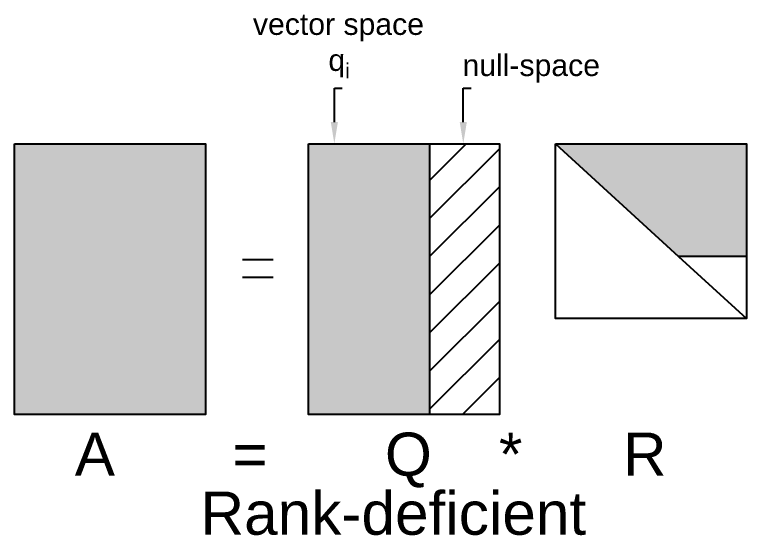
# Model space of a CAD drawing. Header units: inches. Extents: x -128 to 157, y -44 to 110.
# Drawn here: x 5.53 to 39.41, y 85.43 to 109.55 of the extents above; entities that cross this region are included whole.
import ezdxf
from ezdxf import colors
from ezdxf.entities.mleader import LeaderData, LeaderLine
from ezdxf.math import Vec2, Vec3

# ---------------------------------------------------------------- set-up
doc = ezdxf.new("R2010")
doc.units = ezdxf.units.IN
doc.header["$MEASUREMENT"] = 0
doc.styles.get("Standard").update_dxf_attribs({"font": 'arial.ttf'})

msp = doc.modelspace()

# ---------------------------------------------------------------- hatches: boundary and pattern name
h = msp.add_hatch(color=253)
h.dxf.hatch_style = 1
h.paths.add_polyline_path([(14.3735, 103.57163), (5.53377, 103.57163), (5.53377, 91.0266), (14.3735, 91.0266)])
h.paths.add_polyline_path([(24.74745, 103.57163), (19.14158, 103.57163), (19.14158, 91.0266), (24.74745, 91.0266)])
h = msp.add_hatch()
h.set_pattern_fill('ANSI31', color=256, scale=10)
h.set_pattern_definition([(45, (-97.706, 57.2024), (-0.883883, 0.883883), [])])
h.paths.add_polyline_path([(27.98131, 103.57163), (24.74745, 103.57163), (24.74745, 91.0266), (27.98131, 91.0266)])
h = msp.add_hatch(color=253)
h.dxf.hatch_style = 1
h.paths.add_polyline_path([(30.57417, 103.57163), (36.27207, 98.35227), (39.4139, 98.35227), (39.4139, 103.57163)])

# ---------------------------------------------------------------- linework, layer by layer
for p, q in [((24.74745, 103.57163), (24.74745, 91.0266)), ((39.4139, 98.35227), (36.27207, 98.35227)), ((36.27207, 98.35227), (39.4139, 95.47432)), ((16.08921, 98.20157), (17.50967, 98.20157)), ((16.08921, 97.38576), (17.50967, 97.38576))]:
    msp.add_line(p, q)
at = {"color": 253}
msp.add_line((30.57417, 103.57163), (36.27207, 98.35227), dxfattribs=at)
for points in [[(5.53377, 103.57163), (14.3735, 103.57163), (14.3735, 91.0266), (5.53377, 91.0266)], [(19.14158, 103.57163), (27.98131, 103.57163), (27.98131, 91.0266), (19.14158, 91.0266)], [(30.57417, 103.57163), (39.4139, 103.57163), (39.4139, 95.47432), (30.57417, 95.47432)]]:
    msp.add_lwpolyline(points, close=True)

# ---------------------------------------------------------------- texts
at = {"attachment_point": 1}
for s, width, insert, char_height in [('\\A1;vector space \\P         q{\\H0.7x;\\S^ i;} ', 16.0381802, (16.56751, 109.61094), 1), ('\\A1;null-space ', 16.0381802, (26.26996, 107.70542), 1), (' A       =       Q    *      R', 48.5732849, (7.54141, 90.18791), 2), ('Rank-deficient', 18.4353938, (14.14163, 87.45602), 2)]:
    msp.add_mtext_dynamic_manual_height_columns(s, width=width, gutter_width=1, heights=[0], dxfattribs=dict(at, insert=insert, char_height=char_height))

# ---------------------------------------------------------------- leaders
ml = msp.add_multileader_mtext('Standard')
ml.set_content('', color=256)
ml.set_leader_properties()
ml.build(insert=Vec2(0, 0))
ml.multileader.update_dxf_attribs({"dogleg_length": 0.36, "arrow_head_size": 1})
ctx = ml.context
ctx.base_point, ctx.char_height, ctx.arrow_head_size, ctx.landing_gap_size, ctx.plane_origin = Vec3(20.69675, 106.15114), 0.18, 1, 0.09, Vec3(20.33675, 103.57163)
notes = []
notes.append((ctx, [(0, (1, 1, 0), (20.33675, 106.15114), (1, 0), 0.36, [(0, [(20.33675, 103.57163)], 0, [])])]))
ctx.mtext.insert, ctx.mtext.flow_direction = Vec3(20.78675, 106.24114), 5
ml = msp.add_multileader_mtext('Standard')
ml.set_content('', color=256)
ml.set_leader_properties()
ml.build(insert=Vec2(0, 0))
ml.multileader.update_dxf_attribs({"dogleg_length": 0.36, "arrow_head_size": 1})
ctx = ml.context
ctx.base_point, ctx.char_height, ctx.arrow_head_size, ctx.landing_gap_size, ctx.plane_origin = Vec3(26.66668, 106.15114), 0.18, 1, 0.09, Vec3(26.30668, 103.57163)
notes.append((ctx, [(0, (1, 1, 0), (26.30668, 106.15114), (1, 0), 0.36, [(0, [(26.30668, 103.57163)], 0, [])])]))
ctx.mtext.insert, ctx.mtext.flow_direction = Vec3(26.75668, 106.24114), 5
for ctx, leaders in notes:
    for number, flags, end, landing, length, lines in leaders:
        leader = LeaderData()
        leader.index, (leader.has_last_leader_line, leader.has_dogleg_vector, leader.attachment_direction) = number, flags
        leader.last_leader_point, leader.dogleg_vector, leader.dogleg_length = Vec3(end), Vec3(landing), length
        for number, points, colour, breaks in lines:
            line = LeaderLine()
            line.index, line.vertices, line.color, line.breaks = number, Vec3.list(points), colors.encode_raw_color(colour), breaks
            leader.lines.append(line)
        ctx.leaders.append(leader)

doc.saveas('drawing.dxf')
